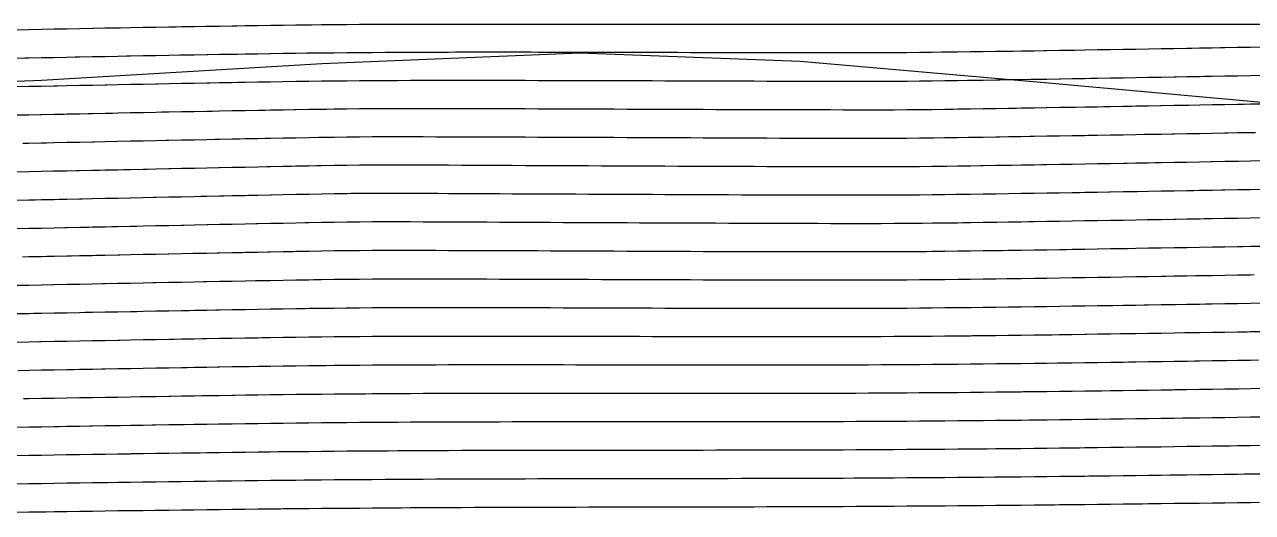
# Model space of a CAD drawing. Header units: metres. Extents: x 0 to 7092, y 40 to 458.
# Drawn here: x 887.8 to 1192.9, y 41.9 to 163 of the extents above; entities that cross this region are included whole.
import ezdxf

# ---------------------------------------------------------------- set-up
doc = ezdxf.new("R2010")
doc.units = ezdxf.units.M

msp = doc.modelspace()

# ---------------------------------------------------------------- linework, layer by layer
at = {"color": 1}
msp.add_lwpolyline([(835.43, 146.99), (891.99, 149.23), (891.99, 149.23), (891.99, 149.23), (891.99, 149.23), (891.99, 149.23), (891.99, 149.23), (891.99, 149.23), (961.75, 153.3), (961.75, 153.3), (961.75, 153.3), (961.75, 153.3), (961.75, 153.3), (1025.78, 155.97), (1025.78, 155.97), (1025.78, 155.97), (1025.78, 155.97), (1025.78, 155.97), (1025.78, 155.97), (1080.49, 153.92), (1080.49, 153.92), (1080.49, 153.92), (1080.49, 153.92), (1080.49, 153.92), (1080.49, 153.92), (1080.49, 153.92), (1142.19, 148.51), (1142.19, 148.51), (1142.19, 148.51), (1142.19, 148.51), (1142.19, 148.51), (1142.19, 148.51), (1198.82, 143.44)], dxfattribs=at)
at = {"layer": 'Contour_Level_10'}
msp.add_lwpolyline([(1193.58, 136.16), (1192.34, 136.14), (1189.18, 136.08), (1186.71, 136.04), (1186.01, 136.02), (1182.85, 135.97), (1179.83, 135.91), (1179.69, 135.91), (1176.53, 135.85), (1173.37, 135.8), (1172.91, 135.79), (1170.21, 135.74), (1167.04, 135.69), (1165.96, 135.67), (1163.88, 135.63), (1160.72, 135.57), (1158.97, 135.54), (1157.56, 135.52), (1154.4, 135.46), (1151.92, 135.42), (1151.23, 135.41), (1148.07, 135.35), (1144.91, 135.3), (1144.8, 135.3), (1141.75, 135.25), (1138.59, 135.19), (1137.55, 135.17), (1135.43, 135.14), (1132.26, 135.09), (1130.12, 135.05), (1129.1, 135.03), (1125.94, 134.98), (1122.78, 134.93), (1122.34, 134.93), (1119.62, 134.89), (1116.46, 134.84), (1113.66, 134.8), (1113.29, 134.8), (1110.13, 134.76), (1106.97, 134.73), (1103.81, 134.71), (1100.65, 134.71), (1097.48, 134.7), (1094.32, 134.7), (1091.16, 134.71), (1088, 134.71), (1084.84, 134.72), (1081.68, 134.73), (1078.51, 134.74), (1075.35, 134.75), (1072.19, 134.76), (1069.03, 134.77), (1065.87, 134.79), (1062.71, 134.8), (1061.13, 134.8), (1059.54, 134.81), (1056.38, 134.82), (1053.22, 134.84), (1050.06, 134.85), (1046.9, 134.86), (1043.73, 134.88), (1040.57, 134.89), (1037.41, 134.9), (1034.25, 134.92), (1031.4, 134.93), (1031.09, 134.93), (1027.93, 134.94), (1024.76, 134.96), (1021.6, 134.97), (1018.44, 134.98), (1015.28, 134.99), (1012.12, 135.01), (1008.96, 135.02), (1005.79, 135.03), (1002.63, 135.04), (1000.03, 135.05), (999.47, 135.05), (996.31, 135.06), (993.15, 135.07), (989.98, 135.08), (986.82, 135.09), (983.66, 135.09), (980.5, 135.1), (977.34, 135.1), (974.18, 135.09), (971.01, 135.07), (969.02, 135.05), (967.85, 135.04), (964.69, 134.99), (961.53, 134.94), (960.82, 134.93), (958.37, 134.89), (955.21, 134.83), (953.94, 134.8), (952.04, 134.77), (948.88, 134.71), (947.46, 134.68), (945.72, 134.65), (942.56, 134.59), (941.18, 134.56), (939.4, 134.52), (936.23, 134.46), (935.02, 134.44), (933.07, 134.4), (929.91, 134.33), (928.95, 134.31), (926.75, 134.27), (923.59, 134.2), (922.93, 134.19), (920.43, 134.14), (917.26, 134.07), (916.94, 134.07), (914.1, 134.01), (910.99, 133.94), (910.94, 133.94), (907.78, 133.88), (905.06, 133.82), (904.62, 133.81), (901.46, 133.74), (899.15, 133.7), (898.29, 133.68), (895.13, 133.61), (893.25, 133.57), (891.97, 133.55), (888.81, 133.48), (887.36, 133.45)], dxfattribs=at)
at = {"layer": 'Contour_Level_11'}
msp.add_lwpolyline([(1195.5, 129.13), (1192.34, 129.07), (1189.48, 129.02), (1189.18, 129.01), (1186.01, 128.96), (1182.85, 128.9), (1182.59, 128.89), (1179.69, 128.84), (1176.53, 128.79), (1175.67, 128.77), (1173.37, 128.73), (1170.21, 128.67), (1168.72, 128.65), (1167.04, 128.62), (1163.88, 128.56), (1161.73, 128.53), (1160.72, 128.51), (1157.56, 128.45), (1154.7, 128.4), (1154.4, 128.4), (1151.23, 128.34), (1148.07, 128.29), (1147.59, 128.28), (1144.91, 128.23), (1141.75, 128.18), (1140.37, 128.16), (1138.59, 128.13), (1135.43, 128.07), (1132.98, 128.03), (1132.26, 128.02), (1129.1, 127.97), (1125.94, 127.92), (1125.27, 127.91), (1122.78, 127.87), (1119.62, 127.83), (1116.85, 127.79), (1116.46, 127.78), (1113.29, 127.74), (1110.13, 127.7), (1106.97, 127.68), (1104.97, 127.66), (1103.81, 127.66), (1100.65, 127.65), (1097.48, 127.64), (1094.32, 127.65), (1091.16, 127.65), (1088, 127.65), (1084.84, 127.66), (1084.31, 127.66), (1081.68, 127.67), (1078.51, 127.68), (1075.35, 127.69), (1072.19, 127.7), (1069.03, 127.72), (1065.87, 127.73), (1062.71, 127.74), (1059.54, 127.75), (1056.38, 127.77), (1053.22, 127.78), (1051.84, 127.79), (1050.06, 127.79), (1046.9, 127.81), (1043.73, 127.82), (1040.57, 127.84), (1037.41, 127.85), (1034.25, 127.86), (1031.09, 127.88), (1027.93, 127.89), (1024.76, 127.91), (1024.25, 127.91), (1021.6, 127.92), (1018.44, 127.94), (1015.28, 127.95), (1012.12, 127.96), (1008.96, 127.98), (1005.79, 127.99), (1002.63, 128.01), (999.47, 128.02), (996.49, 128.03), (996.31, 128.03), (993.15, 128.05), (989.98, 128.06), (986.82, 128.07), (983.66, 128.08), (980.5, 128.09), (977.34, 128.09), (974.18, 128.09), (971.01, 128.08), (967.85, 128.04), (967.56, 128.03), (964.69, 127.99), (961.53, 127.93), (960.4, 127.91), (958.37, 127.87), (955.21, 127.81), (954.05, 127.79), (952.04, 127.75), (948.88, 127.68), (947.93, 127.66), (945.72, 127.62), (942.56, 127.55), (941.93, 127.54), (939.4, 127.49), (936.23, 127.42), (935.98, 127.42), (933.07, 127.36), (930.06, 127.29), (929.91, 127.29), (926.75, 127.23), (924.16, 127.17), (923.59, 127.16), (920.43, 127.09), (918.27, 127.05), (917.26, 127.03), (914.1, 126.96), (912.39, 126.92), (910.94, 126.89), (907.78, 126.83), (906.52, 126.8), (904.62, 126.76), (901.46, 126.7), (900.65, 126.68), (898.29, 126.63), (895.13, 126.56), (894.78, 126.56), (891.97, 126.5), (888.91, 126.43), (888.81, 126.43), (885.65, 126.36)], dxfattribs=at)
at = {"layer": 'Contour_Level_12'}
msp.add_lwpolyline([(1195.5, 122.06), (1192.34, 122), (1192.2, 122), (1189.18, 121.95), (1186.01, 121.89), (1185.27, 121.88), (1182.85, 121.83), (1179.69, 121.78), (1178.32, 121.75), (1176.53, 121.72), (1173.37, 121.67), (1171.33, 121.63), (1170.21, 121.61), (1167.04, 121.56), (1164.3, 121.51), (1163.88, 121.5), (1160.72, 121.45), (1157.56, 121.39), (1157.21, 121.38), (1154.4, 121.34), (1151.23, 121.28), (1150.04, 121.26), (1148.07, 121.23), (1144.91, 121.17), (1142.77, 121.14), (1141.75, 121.12), (1138.59, 121.07), (1135.43, 121.02), (1135.33, 121.02), (1132.26, 120.97), (1129.1, 120.92), (1127.57, 120.89), (1125.94, 120.87), (1122.78, 120.82), (1119.62, 120.77), (1119.2, 120.77), (1116.46, 120.73), (1113.29, 120.69), (1110.13, 120.66), (1108.77, 120.65), (1106.97, 120.63), (1103.81, 120.61), (1100.65, 120.6), (1097.48, 120.6), (1094.32, 120.6), (1091.16, 120.6), (1088, 120.6), (1084.84, 120.61), (1081.68, 120.62), (1078.51, 120.63), (1075.35, 120.64), (1073.69, 120.65), (1072.19, 120.65), (1069.03, 120.66), (1065.87, 120.67), (1062.71, 120.69), (1059.54, 120.7), (1056.38, 120.71), (1053.22, 120.73), (1050.06, 120.74), (1046.9, 120.75), (1043.77, 120.77), (1043.73, 120.77), (1040.57, 120.78), (1037.41, 120.8), (1034.25, 120.81), (1031.09, 120.83), (1027.93, 120.84), (1024.76, 120.86), (1021.6, 120.87), (1018.44, 120.89), (1017.12, 120.89), (1015.28, 120.9), (1012.12, 120.92), (1008.96, 120.93), (1005.79, 120.95), (1002.63, 120.96), (999.47, 120.97), (996.31, 120.99), (993.15, 121), (990.53, 121.02), (989.98, 121.02), (986.82, 121.03), (983.66, 121.04), (980.5, 121.05), (977.34, 121.06), (974.18, 121.06), (971.01, 121.04), (968.93, 121.02), (967.85, 121), (964.69, 120.95), (961.53, 120.89), (961.47, 120.89), (958.37, 120.83), (955.21, 120.77), (955.18, 120.77), (952.04, 120.71), (949.16, 120.65), (948.88, 120.64), (945.72, 120.57), (943.23, 120.52), (942.56, 120.51), (939.4, 120.44), (937.35, 120.4), (936.23, 120.38), (933.07, 120.31), (931.48, 120.28), (929.91, 120.24), (926.75, 120.18), (925.62, 120.15), (923.59, 120.11), (920.43, 120.04), (919.76, 120.03), (917.26, 119.98), (914.1, 119.91), (913.9, 119.91), (910.94, 119.84), (908.03, 119.78), (907.78, 119.78), (904.62, 119.71), (902.16, 119.66), (901.46, 119.65), (898.29, 119.58), (896.27, 119.54), (895.13, 119.51), (891.97, 119.45), (890.38, 119.41), (888.81, 119.38), (885.65, 119.32)], dxfattribs=at)
at = {"layer": 'Contour_Level_13'}
msp.add_lwpolyline([(1194.91, 114.98), (1192.34, 114.94), (1189.18, 114.88), (1187.92, 114.86), (1186.01, 114.83), (1182.85, 114.77), (1180.9, 114.74), (1179.69, 114.71), (1176.53, 114.66), (1173.83, 114.61), (1173.37, 114.6), (1170.21, 114.55), (1167.04, 114.5), (1166.71, 114.49), (1163.88, 114.44), (1160.72, 114.39), (1159.53, 114.37), (1157.56, 114.33), (1154.4, 114.28), (1152.26, 114.24), (1151.23, 114.23), (1148.07, 114.17), (1144.91, 114.12), (1144.86, 114.12), (1141.75, 114.07), (1138.59, 114.02), (1137.27, 114), (1135.43, 113.97), (1132.26, 113.92), (1129.38, 113.87), (1129.1, 113.87), (1125.94, 113.82), (1122.78, 113.78), (1120.89, 113.75), (1119.62, 113.73), (1116.46, 113.69), (1113.29, 113.65), (1110.91, 113.63), (1110.13, 113.62), (1106.97, 113.59), (1103.81, 113.57), (1100.65, 113.56), (1097.48, 113.56), (1094.32, 113.56), (1091.16, 113.56), (1088, 113.56), (1084.84, 113.57), (1081.68, 113.58), (1078.51, 113.58), (1075.35, 113.59), (1072.19, 113.6), (1069.03, 113.61), (1065.87, 113.63), (1065.46, 113.63), (1062.71, 113.64), (1059.54, 113.65), (1056.38, 113.66), (1053.22, 113.68), (1050.06, 113.69), (1046.9, 113.7), (1043.73, 113.72), (1040.57, 113.73), (1037.41, 113.74), (1035.75, 113.75), (1034.25, 113.76), (1031.09, 113.77), (1027.93, 113.79), (1024.76, 113.8), (1021.6, 113.81), (1018.44, 113.83), (1015.28, 113.84), (1012.12, 113.86), (1008.96, 113.87), (1008.71, 113.87), (1005.79, 113.89), (1002.63, 113.9), (999.47, 113.92), (996.31, 113.93), (993.15, 113.94), (989.98, 113.95), (986.82, 113.97), (983.66, 113.98), (980.5, 113.98), (977.34, 113.99), (974.18, 113.98), (971.01, 113.97), (967.85, 113.93), (964.69, 113.88), (964.36, 113.87), (961.53, 113.82), (958.37, 113.77), (957.57, 113.75), (955.21, 113.71), (952.04, 113.64), (951.3, 113.63), (948.88, 113.58), (945.72, 113.51), (945.23, 113.5), (942.56, 113.45), (939.4, 113.38), (939.25, 113.38), (936.23, 113.32), (933.31, 113.26), (933.07, 113.25), (929.91, 113.19), (927.39, 113.14), (926.75, 113.12), (923.59, 113.06), (921.48, 113.01), (920.43, 112.99), (917.26, 112.92), (915.57, 112.89), (914.1, 112.86), (910.94, 112.79), (909.65, 112.77), (907.78, 112.73), (904.62, 112.66), (903.72, 112.64), (901.46, 112.6), (898.29, 112.53), (897.79, 112.52), (895.13, 112.46), (891.97, 112.4), (891.83, 112.4), (888.81, 112.33), (885.86, 112.27)], dxfattribs=at)
at = {"layer": 'Contour_Level_14'}
msp.add_lwpolyline([(1195.5, 107.93), (1192.34, 107.87), (1190.57, 107.84), (1189.18, 107.82), (1186.01, 107.76), (1183.45, 107.72), (1182.85, 107.71), (1179.69, 107.65), (1176.53, 107.6), (1176.28, 107.59), (1173.37, 107.54), (1170.21, 107.49), (1169.04, 107.47), (1167.04, 107.44), (1163.88, 107.38), (1161.72, 107.35), (1160.72, 107.33), (1157.56, 107.28), (1154.4, 107.23), (1154.3, 107.23), (1151.23, 107.18), (1148.07, 107.12), (1146.72, 107.1), (1144.91, 107.07), (1141.75, 107.02), (1138.92, 106.98), (1138.59, 106.97), (1135.43, 106.93), (1132.26, 106.88), (1130.76, 106.86), (1129.1, 106.83), (1125.94, 106.79), (1122.78, 106.74), (1122.01, 106.73), (1119.62, 106.7), (1116.46, 106.66), (1113.29, 106.62), (1111.88, 106.61), (1110.13, 106.59), (1106.97, 106.56), (1103.81, 106.54), (1100.65, 106.54), (1097.48, 106.53), (1094.32, 106.53), (1091.16, 106.53), (1088, 106.53), (1084.84, 106.53), (1081.68, 106.54), (1078.51, 106.55), (1075.35, 106.55), (1072.19, 106.56), (1069.03, 106.57), (1065.87, 106.58), (1062.71, 106.59), (1059.54, 106.6), (1057.53, 106.61), (1056.38, 106.61), (1053.22, 106.63), (1050.06, 106.64), (1046.9, 106.65), (1043.73, 106.66), (1040.57, 106.67), (1037.41, 106.69), (1034.25, 106.7), (1031.09, 106.71), (1027.93, 106.73), (1026.63, 106.73), (1024.76, 106.74), (1021.6, 106.75), (1018.44, 106.77), (1015.28, 106.78), (1012.12, 106.79), (1008.96, 106.81), (1005.79, 106.82), (1002.63, 106.83), (999.47, 106.84), (996.31, 106.85), (995.7, 106.86), (993.15, 106.86), (989.98, 106.87), (986.82, 106.88), (983.66, 106.89), (980.5, 106.89), (977.34, 106.89), (974.18, 106.88), (971.01, 106.86), (970.66, 106.86), (967.85, 106.82), (964.69, 106.78), (961.66, 106.73), (961.53, 106.73), (958.37, 106.68), (955.21, 106.62), (954.62, 106.61), (952.04, 106.56), (948.88, 106.5), (948.1, 106.49), (945.72, 106.44), (942.56, 106.38), (941.81, 106.36), (939.4, 106.32), (936.23, 106.25), (935.65, 106.24), (933.07, 106.19), (929.91, 106.12), (929.55, 106.12), (926.75, 106.06), (923.59, 106), (923.49, 105.99), (920.43, 105.93), (917.46, 105.87), (917.26, 105.87), (914.1, 105.8), (911.43, 105.75), (910.94, 105.74), (907.78, 105.67), (905.4, 105.62), (904.62, 105.61), (901.46, 105.54), (899.36, 105.5), (898.29, 105.48), (895.13, 105.42), (893.3, 105.38), (891.97, 105.35), (888.81, 105.29), (887.23, 105.26)], dxfattribs=at)
at = {"layer": 'Contour_Level_15'}
msp.add_lwpolyline([(1193.27, 100.82), (1192.34, 100.81), (1189.18, 100.75), (1186.03, 100.7), (1186.01, 100.7), (1182.85, 100.65), (1179.69, 100.59), (1178.72, 100.58), (1176.53, 100.54), (1173.37, 100.49), (1171.34, 100.45), (1170.21, 100.43), (1167.04, 100.38), (1163.88, 100.33), (1163.86, 100.33), (1160.72, 100.28), (1157.56, 100.23), (1156.24, 100.21), (1154.4, 100.18), (1151.23, 100.13), (1148.44, 100.08), (1148.07, 100.08), (1144.91, 100.03), (1141.75, 99.98), (1140.36, 99.96), (1138.59, 99.93), (1135.43, 99.89), (1132.26, 99.84), (1131.87, 99.84), (1129.1, 99.8), (1125.94, 99.76), (1122.78, 99.72), (1122.65, 99.71), (1119.62, 99.68), (1116.46, 99.64), (1113.29, 99.61), (1111.72, 99.59), (1110.13, 99.58), (1106.97, 99.55), (1103.81, 99.53), (1100.65, 99.52), (1097.48, 99.51), (1094.32, 99.51), (1091.16, 99.5), (1088, 99.5), (1084.84, 99.51), (1081.68, 99.51), (1078.51, 99.51), (1075.35, 99.52), (1072.19, 99.52), (1069.03, 99.53), (1065.87, 99.54), (1062.71, 99.55), (1059.54, 99.56), (1056.38, 99.57), (1053.22, 99.58), (1050.06, 99.59), (1048.6, 99.59), (1046.9, 99.6), (1043.73, 99.61), (1040.57, 99.62), (1037.41, 99.63), (1034.25, 99.64), (1031.09, 99.65), (1027.93, 99.67), (1024.76, 99.68), (1021.6, 99.69), (1018.44, 99.7), (1015.28, 99.71), (1014.2, 99.71), (1012.12, 99.72), (1008.96, 99.73), (1005.79, 99.74), (1002.63, 99.75), (999.47, 99.76), (996.31, 99.77), (993.15, 99.77), (989.98, 99.78), (986.82, 99.78), (983.66, 99.78), (980.5, 99.78), (977.34, 99.77), (974.18, 99.75), (971.01, 99.73), (969.24, 99.71), (967.85, 99.7), (964.69, 99.66), (961.53, 99.62), (959.63, 99.59), (958.37, 99.57), (955.21, 99.52), (952.06, 99.47), (952.04, 99.47), (948.88, 99.41), (945.72, 99.36), (945.17, 99.35), (942.56, 99.3), (939.4, 99.24), (938.58, 99.22), (936.23, 99.18), (933.07, 99.12), (932.17, 99.1), (929.91, 99.06), (926.75, 98.99), (925.87, 98.98), (923.59, 98.93), (920.43, 98.87), (919.62, 98.85), (917.26, 98.81), (914.1, 98.74), (913.41, 98.73), (910.94, 98.68), (907.78, 98.62), (907.22, 98.61), (904.62, 98.55), (901.46, 98.49), (901.03, 98.48), (898.29, 98.43), (895.13, 98.37), (894.83, 98.36), (891.97, 98.3), (888.81, 98.24), (888.61, 98.24), (885.65, 98.18)], dxfattribs=at)
at = {"layer": 'Contour_Level_16'}
msp.add_lwpolyline([(1195.5, 93.8), (1192.34, 93.74), (1189.18, 93.69), (1188.67, 93.68), (1186.01, 93.64), (1182.85, 93.59), (1181.21, 93.56), (1179.69, 93.53), (1176.53, 93.48), (1173.66, 93.44), (1173.37, 93.43), (1170.21, 93.38), (1167.04, 93.33), (1165.98, 93.31), (1163.88, 93.28), (1160.72, 93.23), (1158.14, 93.19), (1157.56, 93.18), (1154.4, 93.13), (1151.23, 93.08), (1150.08, 93.07), (1148.07, 93.04), (1144.91, 92.99), (1141.75, 92.94), (1141.7, 92.94), (1138.59, 92.9), (1135.43, 92.86), (1132.8, 92.82), (1132.26, 92.81), (1129.1, 92.77), (1125.94, 92.73), (1122.99, 92.7), (1122.78, 92.69), (1119.62, 92.66), (1116.46, 92.63), (1113.29, 92.59), (1110.84, 92.57), (1110.13, 92.57), (1106.97, 92.54), (1103.81, 92.53), (1100.65, 92.51), (1097.48, 92.5), (1094.32, 92.49), (1091.16, 92.49), (1088, 92.48), (1084.84, 92.48), (1081.68, 92.48), (1078.51, 92.48), (1075.35, 92.48), (1072.19, 92.49), (1069.03, 92.49), (1065.87, 92.5), (1062.71, 92.51), (1059.54, 92.51), (1056.38, 92.52), (1053.22, 92.53), (1050.06, 92.54), (1046.9, 92.54), (1043.73, 92.55), (1040.57, 92.56), (1037.41, 92.57), (1037.08, 92.57), (1034.25, 92.58), (1031.09, 92.59), (1027.93, 92.6), (1024.76, 92.61), (1021.6, 92.62), (1018.44, 92.63), (1015.28, 92.64), (1012.12, 92.65), (1008.96, 92.65), (1005.79, 92.66), (1002.63, 92.67), (999.47, 92.67), (996.31, 92.67), (993.15, 92.68), (989.98, 92.68), (986.82, 92.67), (983.66, 92.67), (980.5, 92.66), (977.34, 92.65), (974.18, 92.63), (971.01, 92.6), (967.85, 92.58), (967.58, 92.57), (964.69, 92.54), (961.53, 92.5), (958.37, 92.46), (957.57, 92.45), (955.21, 92.42), (952.04, 92.37), (949.53, 92.33), (948.88, 92.32), (945.72, 92.26), (942.56, 92.21), (942.24, 92.2), (939.4, 92.15), (936.23, 92.1), (935.34, 92.08), (933.07, 92.04), (929.91, 91.98), (928.66, 91.96), (926.75, 91.92), (923.59, 91.86), (922.1, 91.83), (920.43, 91.8), (917.26, 91.74), (915.64, 91.71), (914.1, 91.68), (910.94, 91.62), (909.22, 91.59), (907.78, 91.56), (904.62, 91.5), (902.82, 91.47), (901.46, 91.44), (898.29, 91.38), (896.43, 91.34), (895.13, 91.32), (891.97, 91.26), (890.03, 91.22), (888.81, 91.2), (885.65, 91.14)], dxfattribs=at)
at = {"layer": 'Contour_Level_17'}
msp.add_lwpolyline([(1195.5, 86.73), (1192.34, 86.68), (1191.43, 86.66), (1189.18, 86.63), (1186.01, 86.58), (1183.79, 86.54), (1182.85, 86.53), (1179.69, 86.48), (1176.53, 86.42), (1176.05, 86.42), (1173.37, 86.38), (1170.21, 86.33), (1168.16, 86.29), (1167.04, 86.28), (1163.88, 86.23), (1160.72, 86.18), (1160.09, 86.17), (1157.56, 86.13), (1154.4, 86.09), (1151.75, 86.05), (1151.23, 86.04), (1148.07, 86), (1144.91, 85.95), (1143.02, 85.92), (1141.75, 85.91), (1138.59, 85.86), (1135.43, 85.82), (1133.69, 85.8), (1132.26, 85.78), (1129.1, 85.75), (1125.94, 85.71), (1123.27, 85.68), (1122.78, 85.67), (1119.62, 85.64), (1116.46, 85.61), (1113.29, 85.58), (1110.13, 85.56), (1110.08, 85.56), (1106.97, 85.53), (1103.81, 85.51), (1100.65, 85.5), (1097.48, 85.48), (1094.32, 85.47), (1091.16, 85.47), (1088, 85.46), (1084.84, 85.46), (1081.68, 85.45), (1078.51, 85.45), (1075.35, 85.45), (1072.19, 85.45), (1069.03, 85.46), (1065.87, 85.46), (1062.71, 85.46), (1059.54, 85.47), (1056.38, 85.47), (1053.22, 85.48), (1050.06, 85.49), (1046.9, 85.49), (1043.73, 85.5), (1040.57, 85.51), (1037.41, 85.51), (1034.25, 85.52), (1031.09, 85.53), (1027.93, 85.53), (1024.76, 85.54), (1021.6, 85.55), (1018.44, 85.55), (1017.95, 85.56), (1015.28, 85.56), (1012.12, 85.57), (1008.96, 85.57), (1005.79, 85.57), (1002.63, 85.58), (999.47, 85.58), (996.31, 85.58), (993.15, 85.58), (989.98, 85.57), (986.82, 85.57), (983.66, 85.56), (983.59, 85.56), (980.5, 85.54), (977.34, 85.53), (974.18, 85.51), (971.01, 85.48), (967.85, 85.46), (965.39, 85.43), (964.69, 85.43), (961.53, 85.39), (958.37, 85.35), (955.21, 85.31), (955.17, 85.31), (952.04, 85.27), (948.88, 85.22), (946.77, 85.19), (945.72, 85.17), (942.56, 85.12), (939.4, 85.07), (939.12, 85.06), (936.23, 85.01), (933.07, 84.96), (931.91, 84.94), (929.91, 84.91), (926.75, 84.85), (924.95, 84.82), (923.59, 84.79), (920.43, 84.74), (918.14, 84.69), (917.26, 84.68), (914.1, 84.62), (911.42, 84.57), (910.94, 84.56), (907.78, 84.5), (904.76, 84.45), (904.62, 84.44), (901.46, 84.39), (898.29, 84.33), (898.13, 84.32), (895.13, 84.27), (891.97, 84.21), (891.51, 84.2), (888.81, 84.15), (885.65, 84.09)], dxfattribs=at)
at = {"layer": 'Contour_Level_18'}
msp.add_lwpolyline([(1194.34, 79.65), (1192.34, 79.61), (1189.18, 79.56), (1186.51, 79.52), (1186.01, 79.51), (1182.85, 79.47), (1179.69, 79.42), (1178.56, 79.4), (1176.53, 79.37), (1173.37, 79.32), (1170.45, 79.28), (1170.21, 79.27), (1167.04, 79.23), (1163.88, 79.18), (1162.12, 79.15), (1160.72, 79.13), (1157.56, 79.09), (1154.4, 79.04), (1153.5, 79.03), (1151.23, 79), (1148.07, 78.96), (1144.91, 78.91), (1144.44, 78.91), (1141.75, 78.87), (1138.59, 78.83), (1135.43, 78.79), (1134.69, 78.78), (1132.26, 78.75), (1129.1, 78.72), (1125.94, 78.68), (1123.69, 78.66), (1122.78, 78.65), (1119.62, 78.62), (1116.46, 78.59), (1113.29, 78.56), (1110.13, 78.54), (1109.74, 78.54), (1106.97, 78.52), (1103.81, 78.5), (1100.65, 78.48), (1097.48, 78.47), (1094.32, 78.46), (1091.16, 78.44), (1088, 78.44), (1084.84, 78.43), (1081.68, 78.43), (1078.51, 78.42), (1075.35, 78.42), (1072.19, 78.42), (1069.03, 78.42), (1065.87, 78.42), (1062.71, 78.42), (1059.54, 78.42), (1056.38, 78.43), (1053.22, 78.43), (1050.06, 78.43), (1046.9, 78.44), (1043.73, 78.44), (1040.57, 78.45), (1037.41, 78.45), (1034.25, 78.46), (1031.09, 78.46), (1027.93, 78.47), (1024.76, 78.47), (1021.6, 78.48), (1018.44, 78.48), (1015.28, 78.48), (1012.12, 78.48), (1008.96, 78.49), (1005.79, 78.49), (1002.63, 78.49), (999.47, 78.48), (996.31, 78.48), (993.15, 78.48), (989.98, 78.47), (986.82, 78.46), (983.66, 78.45), (980.5, 78.43), (977.34, 78.41), (977.27, 78.41), (974.18, 78.39), (971.01, 78.37), (967.85, 78.34), (964.69, 78.31), (962.57, 78.29), (961.53, 78.28), (958.37, 78.24), (955.21, 78.21), (952.33, 78.17), (952.04, 78.16), (948.88, 78.12), (945.72, 78.08), (943.64, 78.05), (942.56, 78.03), (939.4, 77.98), (936.23, 77.93), (935.69, 77.92), (933.07, 77.88), (929.91, 77.83), (928.18, 77.8), (926.75, 77.77), (923.59, 77.72), (920.93, 77.68), (920.43, 77.67), (917.26, 77.61), (914.1, 77.56), (913.85, 77.55), (910.94, 77.5), (907.78, 77.45), (906.87, 77.43), (904.62, 77.39), (901.46, 77.33), (899.95, 77.31), (898.29, 77.28), (895.13, 77.22), (893.06, 77.18), (891.97, 77.16), (888.81, 77.11), (886.16, 77.06)], dxfattribs=at)
at = {"layer": 'Contour_Level_19'}
msp.add_lwpolyline([(1195.5, 72.6), (1192.34, 72.55), (1189.41, 72.5), (1189.18, 72.5), (1186.01, 72.45), (1182.85, 72.41), (1181.24, 72.38), (1179.69, 72.36), (1176.53, 72.31), (1173.37, 72.27), (1172.9, 72.26), (1170.21, 72.22), (1167.04, 72.17), (1164.32, 72.14), (1163.88, 72.13), (1160.72, 72.08), (1157.56, 72.04), (1155.41, 72.01), (1154.4, 72), (1151.23, 71.96), (1148.07, 71.92), (1146.01, 71.89), (1144.91, 71.87), (1141.75, 71.84), (1138.59, 71.8), (1135.88, 71.77), (1135.43, 71.76), (1132.26, 71.72), (1129.1, 71.69), (1125.94, 71.66), (1124.4, 71.64), (1122.78, 71.63), (1119.62, 71.6), (1116.46, 71.57), (1113.29, 71.54), (1110.13, 71.52), (1110, 71.52), (1106.97, 71.5), (1103.81, 71.48), (1100.65, 71.46), (1097.48, 71.45), (1094.32, 71.43), (1091.16, 71.42), (1088, 71.41), (1084.84, 71.4), (1081.95, 71.4), (1081.68, 71.4), (1078.51, 71.39), (1075.35, 71.39), (1072.19, 71.38), (1069.03, 71.38), (1065.87, 71.38), (1062.71, 71.38), (1059.54, 71.38), (1056.38, 71.38), (1053.22, 71.38), (1050.06, 71.38), (1046.9, 71.38), (1043.73, 71.39), (1040.57, 71.39), (1037.41, 71.39), (1034.25, 71.39), (1031.09, 71.4), (1031.08, 71.4), (1027.93, 71.4), (1024.76, 71.4), (1021.6, 71.4), (1018.44, 71.4), (1015.28, 71.4), (1012.12, 71.4), (1008.96, 71.4), (1005.79, 71.4), (1002.91, 71.4), (1002.63, 71.4), (999.47, 71.39), (996.31, 71.39), (993.15, 71.38), (989.98, 71.37), (986.82, 71.36), (983.66, 71.34), (980.5, 71.33), (977.34, 71.31), (974.18, 71.29), (972.45, 71.27), (971.01, 71.26), (967.85, 71.24), (964.69, 71.21), (961.53, 71.18), (959.18, 71.15), (958.37, 71.14), (955.21, 71.11), (952.04, 71.07), (948.96, 71.03), (948.88, 71.03), (945.72, 70.98), (942.56, 70.94), (940.06, 70.9), (939.4, 70.89), (936.23, 70.85), (933.07, 70.8), (931.85, 70.78), (929.91, 70.75), (926.75, 70.7), (924.05, 70.66), (923.59, 70.65), (920.43, 70.6), (917.26, 70.55), (916.52, 70.53), (914.1, 70.49), (910.94, 70.44), (909.16, 70.41), (907.78, 70.39), (904.62, 70.33), (901.89, 70.29), (901.46, 70.28), (898.29, 70.23), (895.13, 70.17), (894.68, 70.17), (891.97, 70.12), (888.81, 70.06), (887.48, 70.04)], dxfattribs=at)
at = {"layer": 'Contour_Level_20'}
msp.add_lwpolyline([(1195.5, 65.53), (1192.54, 65.49), (1192.34, 65.48), (1189.18, 65.44), (1186.01, 65.39), (1184.14, 65.36), (1182.85, 65.34), (1179.69, 65.3), (1176.53, 65.25), (1175.56, 65.24), (1173.37, 65.21), (1170.21, 65.17), (1167.04, 65.12), (1166.72, 65.12), (1163.88, 65.08), (1160.72, 65.04), (1157.56, 64.99), (1157.53, 64.99), (1154.4, 64.95), (1151.23, 64.91), (1148.07, 64.87), (1147.82, 64.87), (1144.91, 64.84), (1141.75, 64.8), (1138.59, 64.76), (1137.32, 64.75), (1135.43, 64.73), (1132.26, 64.69), (1129.1, 64.66), (1125.94, 64.63), (1125.49, 64.62), (1122.78, 64.6), (1119.62, 64.57), (1116.46, 64.54), (1113.29, 64.52), (1110.83, 64.5), (1110.13, 64.5), (1106.97, 64.48), (1103.81, 64.46), (1100.65, 64.44), (1097.48, 64.42), (1094.32, 64.41), (1091.16, 64.39), (1088, 64.38), (1086.67, 64.38), (1084.84, 64.37), (1081.68, 64.36), (1078.51, 64.36), (1075.35, 64.35), (1072.19, 64.35), (1069.03, 64.34), (1065.87, 64.34), (1062.71, 64.33), (1059.54, 64.33), (1056.38, 64.33), (1053.22, 64.33), (1050.06, 64.33), (1046.9, 64.33), (1043.73, 64.33), (1040.57, 64.33), (1037.41, 64.33), (1034.25, 64.33), (1031.09, 64.33), (1027.93, 64.33), (1024.76, 64.33), (1021.6, 64.33), (1018.44, 64.33), (1015.28, 64.32), (1012.12, 64.32), (1008.96, 64.32), (1005.79, 64.31), (1002.63, 64.31), (999.47, 64.3), (996.31, 64.29), (993.15, 64.28), (989.98, 64.27), (986.82, 64.26), (986.37, 64.26), (983.66, 64.24), (980.5, 64.22), (977.34, 64.21), (974.18, 64.18), (971.01, 64.16), (967.85, 64.13), (967.63, 64.13), (964.69, 64.11), (961.53, 64.08), (958.37, 64.04), (955.23, 64.01), (955.21, 64.01), (952.04, 63.97), (948.88, 63.93), (945.72, 63.89), (945.06, 63.89), (942.56, 63.85), (939.4, 63.81), (936.23, 63.77), (935.97, 63.76), (933.07, 63.72), (929.91, 63.68), (927.52, 63.64), (926.75, 63.63), (923.59, 63.58), (920.43, 63.53), (919.45, 63.52), (917.26, 63.48), (914.1, 63.43), (911.63, 63.39), (910.94, 63.38), (907.78, 63.33), (904.62, 63.28), (903.97, 63.27), (901.46, 63.23), (898.29, 63.18), (896.39, 63.15), (895.13, 63.13), (891.97, 63.07), (888.85, 63.02), (888.81, 63.02), (885.65, 62.97)], dxfattribs=at)
at = {"layer": 'Contour_Level_21'}
msp.add_lwpolyline([(1195.5, 58.46), (1192.34, 58.42), (1189.18, 58.37), (1187.31, 58.35), (1186.01, 58.33), (1182.85, 58.28), (1179.69, 58.24), (1178.47, 58.22), (1176.53, 58.2), (1173.37, 58.15), (1170.21, 58.11), (1169.37, 58.1), (1167.04, 58.07), (1163.88, 58.03), (1160.72, 57.99), (1159.9, 57.98), (1157.56, 57.95), (1154.4, 57.91), (1151.23, 57.87), (1149.89, 57.85), (1148.07, 57.83), (1144.91, 57.79), (1141.75, 57.76), (1139.1, 57.73), (1138.59, 57.72), (1135.43, 57.69), (1132.26, 57.66), (1129.1, 57.63), (1126.96, 57.61), (1125.94, 57.6), (1122.78, 57.57), (1119.62, 57.54), (1116.46, 57.52), (1113.29, 57.49), (1112.22, 57.48), (1110.13, 57.47), (1106.97, 57.45), (1103.81, 57.43), (1100.65, 57.41), (1097.48, 57.39), (1094.32, 57.38), (1091.16, 57.36), (1090.39, 57.36), (1088, 57.35), (1084.84, 57.34), (1081.68, 57.33), (1078.51, 57.32), (1075.35, 57.31), (1072.19, 57.31), (1069.03, 57.3), (1065.87, 57.29), (1062.71, 57.29), (1059.54, 57.29), (1056.38, 57.28), (1053.22, 57.28), (1050.06, 57.28), (1046.9, 57.27), (1043.73, 57.27), (1040.57, 57.27), (1037.41, 57.27), (1034.25, 57.27), (1031.09, 57.26), (1027.93, 57.26), (1024.76, 57.26), (1021.6, 57.26), (1018.44, 57.25), (1015.28, 57.25), (1012.12, 57.24), (1009.38, 57.24), (1008.96, 57.24), (1005.79, 57.23), (1002.63, 57.22), (999.47, 57.21), (996.31, 57.2), (993.15, 57.19), (989.98, 57.18), (986.82, 57.16), (983.66, 57.15), (980.5, 57.13), (978.21, 57.11), (977.34, 57.11), (974.18, 57.09), (971.01, 57.06), (967.85, 57.04), (964.69, 57.01), (962.62, 56.99), (961.53, 56.98), (958.37, 56.95), (955.21, 56.92), (952.04, 56.88), (950.76, 56.87), (948.88, 56.85), (945.72, 56.81), (942.56, 56.77), (940.59, 56.74), (939.4, 56.73), (936.23, 56.69), (933.07, 56.65), (931.34, 56.62), (929.91, 56.6), (926.75, 56.56), (923.59, 56.51), (922.64, 56.5), (920.43, 56.47), (917.26, 56.42), (914.29, 56.38), (914.1, 56.37), (910.94, 56.32), (907.78, 56.28), (906.17, 56.25), (904.62, 56.23), (901.46, 56.18), (898.29, 56.13), (898.18, 56.13), (895.13, 56.08), (891.97, 56.03), (890.26, 56.01), (888.81, 55.98), (885.65, 55.93)], dxfattribs=at)
at = {"layer": 'Contour_Level_22'}
msp.add_lwpolyline([(1195.5, 51.39), (1192.34, 51.35), (1190.77, 51.33), (1189.18, 51.31), (1186.01, 51.26), (1182.85, 51.22), (1181.68, 51.2), (1179.69, 51.18), (1176.53, 51.14), (1173.37, 51.09), (1172.31, 51.08), (1170.21, 51.05), (1167.04, 51.01), (1163.88, 50.97), (1162.57, 50.96), (1160.72, 50.94), (1157.56, 50.9), (1154.4, 50.86), (1152.29, 50.83), (1151.23, 50.82), (1148.07, 50.79), (1144.91, 50.75), (1141.75, 50.72), (1141.22, 50.71), (1138.59, 50.68), (1135.43, 50.65), (1132.26, 50.62), (1129.1, 50.59), (1128.86, 50.59), (1125.94, 50.56), (1122.78, 50.53), (1119.62, 50.51), (1116.46, 50.48), (1114.14, 50.47), (1113.29, 50.46), (1110.13, 50.44), (1106.97, 50.42), (1103.81, 50.4), (1100.65, 50.38), (1097.48, 50.36), (1094.32, 50.34), (1093.91, 50.34), (1091.16, 50.33), (1088, 50.32), (1084.84, 50.3), (1081.68, 50.29), (1078.51, 50.28), (1075.35, 50.27), (1072.19, 50.26), (1069.03, 50.26), (1065.87, 50.25), (1062.71, 50.24), (1059.54, 50.24), (1056.38, 50.23), (1053.22, 50.23), (1050.06, 50.22), (1047.45, 50.22), (1046.9, 50.22), (1043.73, 50.21), (1040.57, 50.21), (1037.41, 50.21), (1034.25, 50.2), (1031.09, 50.2), (1027.93, 50.19), (1024.76, 50.19), (1021.6, 50.18), (1018.44, 50.18), (1015.28, 50.17), (1012.12, 50.16), (1008.96, 50.16), (1005.79, 50.15), (1002.63, 50.14), (999.47, 50.13), (996.31, 50.12), (993.15, 50.1), (991.65, 50.1), (989.98, 50.09), (986.82, 50.07), (983.66, 50.06), (980.5, 50.04), (977.34, 50.02), (974.18, 49.99), (971.24, 49.97), (971.01, 49.97), (967.85, 49.95), (964.69, 49.92), (961.53, 49.89), (958.37, 49.86), (957.23, 49.85), (955.21, 49.83), (952.04, 49.8), (948.88, 49.76), (945.72, 49.73), (945.71, 49.73), (942.56, 49.69), (939.4, 49.65), (936.23, 49.61), (935.52, 49.6), (933.07, 49.57), (929.91, 49.53), (926.75, 49.49), (926.1, 49.48), (923.59, 49.45), (920.43, 49.4), (917.26, 49.36), (917.15, 49.36), (914.1, 49.31), (910.94, 49.27), (908.51, 49.23), (907.78, 49.22), (904.62, 49.18), (901.46, 49.13), (900.06, 49.11), (898.29, 49.09), (895.13, 49.04), (891.97, 48.99), (891.7, 48.99), (888.81, 48.95), (885.65, 48.9)], dxfattribs=at)
at = {"layer": 'Contour_Level_23'}
msp.add_lwpolyline([(1194.58, 44.31), (1192.34, 44.28), (1189.18, 44.24), (1186.01, 44.2), (1185.22, 44.19), (1182.85, 44.16), (1179.69, 44.11), (1176.53, 44.07), (1175.58, 44.06), (1173.37, 44.04), (1170.21, 44), (1167.04, 43.96), (1165.57, 43.94), (1163.88, 43.92), (1160.72, 43.88), (1157.56, 43.85), (1155.03, 43.82), (1154.4, 43.81), (1151.23, 43.77), (1148.07, 43.74), (1144.91, 43.71), (1143.71, 43.69), (1141.75, 43.67), (1138.59, 43.64), (1135.43, 43.61), (1132.26, 43.58), (1131.17, 43.57), (1129.1, 43.55), (1125.94, 43.52), (1122.78, 43.5), (1119.62, 43.47), (1116.53, 43.45), (1116.46, 43.45), (1113.29, 43.42), (1110.13, 43.4), (1106.97, 43.38), (1103.81, 43.36), (1100.65, 43.34), (1097.48, 43.32), (1097.48, 43.32), (1094.32, 43.31), (1091.16, 43.29), (1088, 43.28), (1084.84, 43.27), (1081.68, 43.25), (1078.51, 43.24), (1075.35, 43.23), (1072.19, 43.22), (1069.03, 43.21), (1065.87, 43.2), (1065.06, 43.2), (1062.71, 43.2), (1059.54, 43.19), (1056.38, 43.18), (1053.22, 43.17), (1050.06, 43.17), (1046.9, 43.16), (1043.73, 43.16), (1040.57, 43.15), (1037.41, 43.14), (1034.25, 43.14), (1031.09, 43.13), (1027.93, 43.13), (1024.76, 43.12), (1021.6, 43.11), (1018.44, 43.1), (1015.28, 43.1), (1012.12, 43.09), (1008.96, 43.08), (1008.72, 43.08), (1005.79, 43.07), (1002.63, 43.06), (999.47, 43.05), (996.31, 43.03), (993.15, 43.02), (989.98, 43), (986.82, 42.99), (983.66, 42.97), (981.36, 42.95), (980.5, 42.95), (977.34, 42.93), (974.18, 42.91), (971.01, 42.88), (967.85, 42.86), (964.69, 42.83), (964.51, 42.83), (961.53, 42.81), (958.37, 42.78), (955.21, 42.75), (952.04, 42.72), (951.39, 42.71), (948.88, 42.68), (945.72, 42.65), (942.56, 42.61), (940.09, 42.59), (939.4, 42.58), (936.23, 42.54), (933.07, 42.5), (929.91, 42.46), (929.83, 42.46), (926.75, 42.42), (923.59, 42.38), (920.43, 42.34), (920.2, 42.34), (917.26, 42.3), (914.1, 42.26), (910.98, 42.22), (910.94, 42.22), (907.78, 42.17), (904.62, 42.13), (902.01, 42.09), (901.46, 42.09), (898.29, 42.04), (895.13, 42), (893.17, 41.97), (891.97, 41.95), (888.81, 41.91), (885.65, 41.86)], dxfattribs=at)
at = {"layer": 'Contour_Level_6'}
msp.add_lwpolyline([(1610.16, 163), (972.28, 163), (971.01, 162.99), (967.85, 162.96), (964.69, 162.93), (961.53, 162.9), (959.09, 162.88), (958.37, 162.87), (955.21, 162.83), (952.04, 162.79), (949.04, 162.75), (948.88, 162.75), (945.72, 162.71), (942.56, 162.66), (940.51, 162.63), (939.4, 162.61), (936.23, 162.56), (933.07, 162.51), (932.72, 162.51), (929.91, 162.46), (926.75, 162.41), (925.41, 162.38), (923.59, 162.35), (920.43, 162.3), (918.39, 162.26), (917.26, 162.24), (914.1, 162.18), (911.59, 162.14), (910.94, 162.13), (907.78, 162.07), (904.94, 162.02), (904.62, 162.01), (901.46, 161.95), (898.4, 161.89), (898.29, 161.89), (895.13, 161.83), (891.97, 161.77), (891.95, 161.77), (888.81, 161.71), (885.65, 161.65)], dxfattribs=at)
at = {"layer": 'Contour_Level_7'}
msp.add_lwpolyline([(1195.5, 157.4), (1192.34, 157.34), (1191.88, 157.34), (1189.18, 157.29), (1186.01, 157.23), (1184.85, 157.21), (1182.85, 157.18), (1179.69, 157.12), (1177.78, 157.09), (1176.53, 157.07), (1173.37, 157.01), (1170.65, 156.97), (1170.21, 156.96), (1167.04, 156.91), (1163.88, 156.85), (1163.45, 156.84), (1160.72, 156.8), (1157.56, 156.74), (1156.15, 156.72), (1154.4, 156.69), (1151.23, 156.64), (1148.73, 156.6), (1148.07, 156.59), (1144.91, 156.54), (1141.75, 156.48), (1141.13, 156.47), (1138.59, 156.43), (1135.43, 156.38), (1133.26, 156.35), (1132.26, 156.34), (1129.1, 156.29), (1125.94, 156.24), (1124.92, 156.23), (1122.78, 156.2), (1119.62, 156.16), (1116.46, 156.11), (1115.63, 156.11), (1113.29, 156.08), (1110.13, 156.04), (1106.97, 156.02), (1103.81, 156), (1100.77, 155.98), (1100.65, 155.98), (1097.48, 155.97), (1094.32, 155.97), (1091.16, 155.96), (1088, 155.96), (1084.84, 155.96), (1081.68, 155.97), (1078.51, 155.97), (1075.35, 155.97), (1072.19, 155.98), (1070.99, 155.98), (1069.03, 155.99), (1065.87, 155.99), (1062.71, 156), (1059.54, 156.01), (1056.38, 156.01), (1053.22, 156.02), (1050.06, 156.03), (1046.9, 156.04), (1043.73, 156.04), (1040.57, 156.05), (1037.41, 156.06), (1034.25, 156.07), (1031.09, 156.07), (1027.93, 156.08), (1024.76, 156.09), (1021.6, 156.09), (1018.44, 156.1), (1015.28, 156.1), (1013.62, 156.11), (1012.12, 156.11), (1008.96, 156.11), (1005.79, 156.11), (1002.63, 156.11), (999.47, 156.11), (996.31, 156.11), (994.81, 156.11), (993.15, 156.1), (989.98, 156.1), (986.82, 156.08), (983.66, 156.07), (980.5, 156.05), (977.34, 156.03), (974.18, 156.01), (971.01, 155.98), (970.73, 155.98), (967.85, 155.96), (964.69, 155.93), (961.53, 155.9), (958.37, 155.86), (957.92, 155.86), (955.21, 155.83), (952.04, 155.78), (948.88, 155.74), (948.66, 155.74), (945.72, 155.69), (942.56, 155.64), (940.7, 155.61), (939.4, 155.59), (936.23, 155.54), (933.35, 155.49), (933.07, 155.48), (929.91, 155.43), (926.75, 155.37), (926.38, 155.37), (923.59, 155.32), (920.43, 155.26), (919.66, 155.24), (917.26, 155.2), (914.1, 155.14), (913.1, 155.12), (910.94, 155.08), (907.78, 155.02), (906.67, 155), (904.62, 154.96), (901.46, 154.9), (900.33, 154.87), (898.29, 154.83), (895.13, 154.77), (894.07, 154.75), (891.97, 154.71), (888.81, 154.65), (887.86, 154.63), (885.65, 154.58)], dxfattribs=at)
at = {"layer": 'Contour_Level_8'}
msp.add_lwpolyline([(1194.79, 150.32), (1192.34, 150.27), (1189.18, 150.22), (1187.86, 150.2), (1186.01, 150.16), (1182.85, 150.11), (1180.9, 150.07), (1179.69, 150.05), (1176.53, 150), (1173.9, 149.95), (1173.37, 149.94), (1170.21, 149.88), (1167.04, 149.83), (1166.85, 149.83), (1163.88, 149.77), (1160.72, 149.72), (1159.73, 149.7), (1157.56, 149.67), (1154.4, 149.61), (1152.54, 149.58), (1151.23, 149.56), (1148.07, 149.5), (1145.25, 149.46), (1144.91, 149.45), (1141.75, 149.4), (1138.59, 149.35), (1137.79, 149.33), (1135.43, 149.29), (1132.26, 149.24), (1130.1, 149.21), (1129.1, 149.19), (1125.94, 149.15), (1122.78, 149.1), (1122.02, 149.09), (1119.62, 149.05), (1116.46, 149.01), (1113.29, 148.97), (1113.16, 148.96), (1110.13, 148.93), (1106.97, 148.89), (1103.81, 148.87), (1100.65, 148.87), (1097.48, 148.86), (1094.32, 148.86), (1091.16, 148.87), (1088, 148.87), (1084.84, 148.87), (1081.68, 148.88), (1078.51, 148.89), (1075.35, 148.89), (1072.19, 148.9), (1069.03, 148.91), (1065.87, 148.92), (1062.71, 148.93), (1059.54, 148.94), (1056.38, 148.95), (1053.22, 148.96), (1050.99, 148.96), (1050.06, 148.97), (1046.9, 148.98), (1043.73, 148.99), (1040.57, 149), (1037.41, 149.01), (1034.25, 149.02), (1031.09, 149.03), (1027.93, 149.04), (1024.76, 149.04), (1021.6, 149.05), (1018.44, 149.06), (1015.28, 149.07), (1012.12, 149.08), (1008.96, 149.08), (1005.79, 149.09), (1005.53, 149.09), (1002.63, 149.09), (999.47, 149.09), (996.31, 149.09), (993.15, 149.09), (989.98, 149.09), (987.63, 149.09), (986.82, 149.09), (983.66, 149.08), (980.5, 149.06), (977.34, 149.05), (974.18, 149.02), (971.01, 149), (967.85, 148.97), (966.93, 148.96), (964.69, 148.94), (961.53, 148.91), (958.37, 148.87), (956.26, 148.84), (955.21, 148.83), (952.04, 148.78), (948.88, 148.73), (948.07, 148.72), (945.72, 148.68), (942.56, 148.63), (940.75, 148.59), (939.4, 148.57), (936.23, 148.51), (933.85, 148.47), (933.07, 148.46), (929.91, 148.4), (927.22, 148.35), (926.75, 148.34), (923.59, 148.28), (920.77, 148.23), (920.43, 148.22), (917.26, 148.16), (914.44, 148.1), (914.1, 148.1), (910.94, 148.03), (908.2, 147.98), (907.78, 147.97), (904.62, 147.91), (902.04, 147.86), (901.46, 147.84), (898.29, 147.78), (895.92, 147.73), (895.13, 147.72), (891.97, 147.65), (889.85, 147.61), (888.81, 147.59), (885.65, 147.52)], dxfattribs=at)
at = {"layer": 'Contour_Level_9'}
msp.add_lwpolyline([(1195.5, 143.26), (1192.34, 143.21), (1190.76, 143.18), (1189.18, 143.15), (1186.01, 143.09), (1183.87, 143.05), (1182.85, 143.04), (1179.69, 142.98), (1176.94, 142.93), (1176.53, 142.92), (1173.37, 142.87), (1170.21, 142.81), (1169.98, 142.81), (1167.04, 142.76), (1163.88, 142.7), (1162.98, 142.68), (1160.72, 142.65), (1157.56, 142.59), (1155.93, 142.56), (1154.4, 142.53), (1151.23, 142.48), (1148.8, 142.44), (1148.07, 142.43), (1144.91, 142.37), (1141.75, 142.32), (1141.58, 142.32), (1138.59, 142.27), (1135.43, 142.21), (1134.2, 142.19), (1132.26, 142.16), (1129.1, 142.11), (1126.58, 142.07), (1125.94, 142.06), (1122.78, 142.01), (1119.62, 141.96), (1118.51, 141.95), (1116.46, 141.92), (1113.29, 141.87), (1110.13, 141.83), (1109.09, 141.82), (1106.97, 141.8), (1103.81, 141.78), (1100.65, 141.78), (1097.48, 141.77), (1094.32, 141.78), (1091.16, 141.78), (1088, 141.79), (1084.84, 141.79), (1081.68, 141.8), (1078.51, 141.81), (1075.35, 141.82), (1074, 141.82), (1072.19, 141.83), (1069.03, 141.84), (1065.87, 141.85), (1062.71, 141.86), (1059.54, 141.87), (1056.38, 141.88), (1053.22, 141.9), (1050.06, 141.91), (1046.9, 141.92), (1043.73, 141.93), (1040.57, 141.94), (1039.73, 141.95), (1037.41, 141.95), (1034.25, 141.97), (1031.09, 141.98), (1027.93, 141.99), (1024.76, 142), (1021.6, 142.01), (1018.44, 142.02), (1015.28, 142.03), (1012.12, 142.04), (1008.96, 142.05), (1005.79, 142.06), (1002.63, 142.07), (1002.54, 142.07), (999.47, 142.08), (996.31, 142.08), (993.15, 142.09), (989.98, 142.09), (986.82, 142.09), (983.66, 142.09), (980.5, 142.08), (977.34, 142.08), (975.74, 142.07), (974.18, 142.06), (971.01, 142.04), (967.85, 142.01), (964.69, 141.97), (962.83, 141.95), (961.53, 141.93), (958.37, 141.88), (955.21, 141.83), (954.74, 141.82), (952.04, 141.78), (948.88, 141.72), (947.58, 141.7), (945.72, 141.67), (942.56, 141.61), (940.84, 141.58), (939.4, 141.55), (936.23, 141.49), (934.36, 141.45), (933.07, 141.43), (929.91, 141.37), (928.04, 141.33), (926.75, 141.3), (923.59, 141.24), (921.83, 141.21), (920.43, 141.18), (917.26, 141.12), (915.7, 141.08), (914.1, 141.05), (910.94, 140.99), (909.62, 140.96), (907.78, 140.92), (904.62, 140.86), (903.59, 140.84), (901.46, 140.79), (898.29, 140.73), (897.59, 140.71), (895.13, 140.66), (891.97, 140.6), (891.63, 140.59), (888.81, 140.53), (885.69, 140.47)], dxfattribs=at)

doc.saveas('drawing.dxf')
